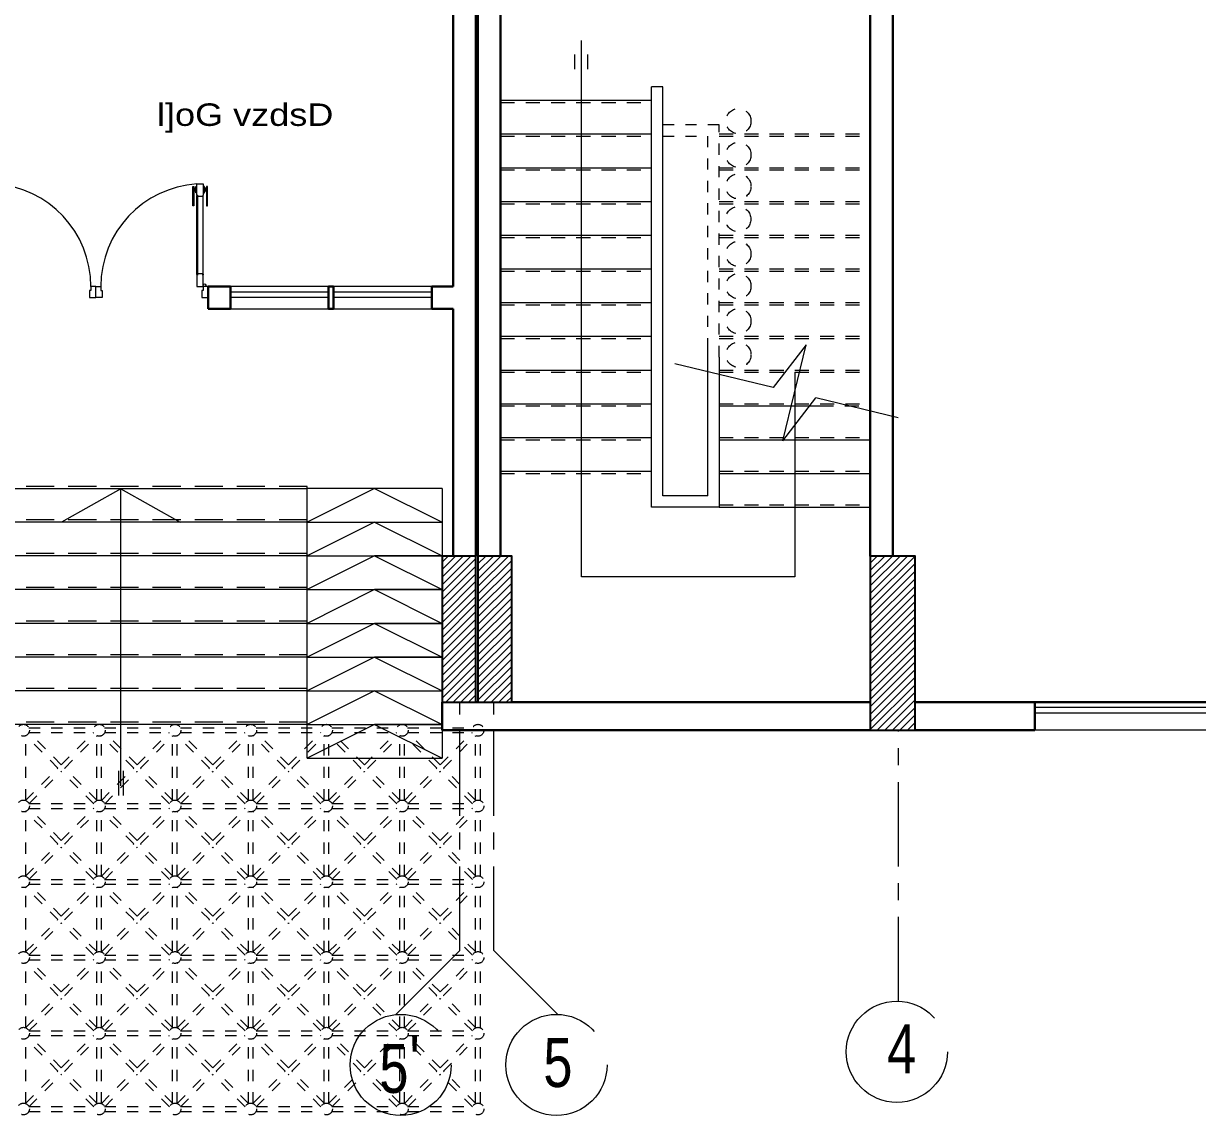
# Model space of a CAD drawing. Extents: x 800 to 995, y 398 to 804.
# Drawn here: x 891.55 to 902, y 772.93 to 782.65 of the extents above; entities that cross this region are included whole.
import ezdxf

# ---------------------------------------------------------------- set-up
doc = ezdxf.new("R2010")
doc.units = 0
doc.header["$MEASUREMENT"] = 0
for name, pattern in [('CENTERX2', [4, 2.5, -0.5, 0.5, -0.5]), ('HIDDEN', [0.375, 0.25, -0.125]), ('HIDDEN2', [0.1875, 0.125, -0.0625])]:
    doc.linetypes.add(name, pattern=pattern)
for name, color, linetype, lineweight in [('axis', 1, 'CENTERX2', 5), ('Bayad', 250, 'CONTINUOUS', 0), ('Column', 6, 'CONTINUOUS', 25), ('DOOR', 30, 'CONTINUOUS', 9), ('Elevation', 150, 'CONTINUOUS', 18), ('hatch', 252, 'CONTINUOUS', 9), ('PLAN-ELEV', 2, 'CONTINUOUS', 5), ('PLAN-HAND', 30, 'CONTINUOUS', 5), ('PLAN-STAIR', 3, 'CONTINUOUS', 9), ('PLAN-STAIR-HIDDEN', 1, 'HIDDEN2', 5), ('stairs', 50, 'CONTINUOUS', 9), ('text', 72, 'CONTINUOUS', 15), ('txt in circle', 11, 'CONTINUOUS', 13), ('Wall', 252, 'CONTINUOUS', 30), ('WINDOW', 252, 'CONTINUOUS', 5)]:
    doc.layers.add(name, color=color, linetype=linetype, lineweight=lineweight)
doc.styles.add('SOSA2', font='SOSA.shx', dxfattribs={"width": 0.8})
pattern_1 = [(45, (1091.292394, 462.541326), (-0.0336759605, 0.0336759605), [])]

# ---------------------------------------------------------------- blocks, each defined once
blk = doc.blocks.new('fghh')
at = {"layer": 'hatch'}
for p, q in [((1434.8944, 1497.1759), (1434.6102, 1497.7917)), ((1435.2563, 1497.1801), (1434.6563, 1496.9032)), ((1434.6563, 1496.9032), (1434.8944, 1497.1759)), ((1435.2563, 1497.1801), (1435.0183, 1496.9074)), ((1435.2563, 1496.3917), (1435.0183, 1496.9074))]:
    blk.add_line(p, q, dxfattribs=at)

msp = doc.modelspace()

# ---------------------------------------------------------------- hatches: boundary and pattern name
at = {"layer": 'hatch'}
h = msp.add_hatch(dxfattribs=at)
h.set_pattern_fill('ANSI31', color=252, scale=0.015, style=0)
h.set_pattern_definition(pattern_1)
h.paths.add_polyline_path([(895.275, 776.613), (895.575, 776.613), (895.575, 777.913), (895.275, 777.913)])
h = msp.add_hatch(dxfattribs=at)
h.set_pattern_fill('ANSI31', color=252, scale=0.015, style=0)
h.set_pattern_definition(pattern_1)
h.paths.add_polyline_path([(895.595, 776.613), (895.895, 776.613), (895.895, 777.913), (895.595, 777.913)])
h = msp.add_hatch(dxfattribs=at)
h.set_pattern_fill('ANSI31', color=252, scale=0.015, style=0)
h.set_pattern_definition([(45, (1091.292394, 462.291326), (-0.0336759605, 0.0336759605), [])])
h.paths.add_polyline_path([(899.085, 776.363), (899.485, 776.363), (899.485, 777.913), (899.085, 777.913)])

# ---------------------------------------------------------------- linework, layer by layer
at = {"layer": 'axis', "color": 0, "ltscale": 0.3}
for p, q in [((895.435, 774.402), (895.435, 776.613)), ((895.735, 774.402), (895.735, 776.613)), ((899.335, 773.952), (899.335, 776.363))]:
    msp.add_line(p, q, dxfattribs=at)
at = {"layer": 'axis', "color": 0, "ltscale": 2}
for p, q in [((895.435, 774.402), (894.864, 773.835)), ((895.735, 774.402), (896.306, 773.835))]:
    msp.add_line(p, q, dxfattribs=at)
at = {"layer": 'axis', "color": 0}
for centre in [(899.322, 773.502), (894.907, 773.385), (896.293, 773.385)]:
    msp.add_circle(centre, 0.45, dxfattribs=at)
at = {"layer": 'Bayad', "linetype": 'HIDDEN', "lineweight": 9, "ltscale": 0.01}
for p, q in [((891.599, 776.384), (892.177, 776.384)), ((891.599, 776.384), (892.177, 776.384)), ((891.599, 776.342), (892.177, 776.342)), ((891.599, 776.342), (892.177, 776.342)), ((891.888, 776.056), (891.6, 776.344)), ((891.888, 776.056), (891.6, 776.344)), ((891.888, 776.056), (892.176, 776.344)), ((891.888, 776.056), (892.176, 776.344)), ((892.273, 776.384), (892.851, 776.384)), ((892.273, 776.384), (892.851, 776.384)), ((892.273, 776.342), (892.851, 776.342)), ((892.273, 776.342), (892.851, 776.342)), ((892.562, 776.056), (892.274, 776.344)), ((892.562, 776.056), (892.274, 776.344)), ((892.562, 776.056), (892.85, 776.344)), ((892.562, 776.056), (892.85, 776.344)), ((892.947, 776.384), (893.525, 776.384)), ((892.947, 776.384), (893.525, 776.384)), ((892.947, 776.342), (893.525, 776.342)), ((892.947, 776.342), (893.525, 776.342)), ((893.236, 776.056), (892.948, 776.344)), ((893.236, 776.056), (892.948, 776.344)), ((893.236, 776.056), (893.524, 776.344)), ((893.236, 776.056), (893.524, 776.344)), ((893.621, 776.384), (894.199, 776.384)), ((893.621, 776.384), (894.199, 776.384)), ((893.621, 776.342), (894.199, 776.342)), ((893.621, 776.342), (894.199, 776.342)), ((893.91, 776.056), (893.622, 776.344)), ((893.91, 776.056), (893.622, 776.344)), ((893.91, 776.056), (894.198, 776.344)), ((893.91, 776.056), (894.198, 776.344)), ((894.295, 776.384), (894.873, 776.384)), ((894.295, 776.384), (894.873, 776.384)), ((894.295, 776.342), (894.873, 776.342)), ((894.295, 776.342), (894.873, 776.342)), ((894.584, 776.056), (894.296, 776.344)), ((894.584, 776.056), (894.296, 776.344)), ((894.584, 776.056), (894.872, 776.344)), ((894.584, 776.056), (894.872, 776.344)), ((894.969, 776.384), (895.547, 776.384)), ((894.969, 776.384), (895.547, 776.384)), ((894.969, 776.342), (895.547, 776.342)), ((894.969, 776.342), (895.547, 776.342)), ((895.258, 776.056), (894.97, 776.344)), ((895.258, 776.056), (894.97, 776.344)), ((895.258, 776.056), (895.546, 776.344)), ((895.258, 776.056), (895.546, 776.344)), ((891.858, 776.026), (891.57, 776.314)), ((891.858, 776.026), (891.57, 776.314)), ((891.572, 775.738), (891.572, 776.315)), ((891.572, 775.738), (891.572, 776.315)), ((891.918, 776.026), (892.206, 776.314)), ((891.918, 776.026), (892.206, 776.314)), ((892.204, 775.738), (892.204, 776.315)), ((892.204, 775.738), (892.204, 776.315)), ((892.532, 776.026), (892.244, 776.314)), ((892.532, 776.026), (892.244, 776.314)), ((892.246, 775.738), (892.246, 776.315)), ((892.246, 775.738), (892.246, 776.315)), ((892.592, 776.026), (892.88, 776.314)), ((892.592, 776.026), (892.88, 776.314)), ((892.878, 775.738), (892.878, 776.315)), ((892.878, 775.738), (892.878, 776.315)), ((893.206, 776.026), (892.918, 776.314)), ((893.206, 776.026), (892.918, 776.314)), ((892.92, 775.738), (892.92, 776.315)), ((892.92, 775.738), (892.92, 776.315)), ((893.266, 776.026), (893.554, 776.314)), ((893.266, 776.026), (893.554, 776.314)), ((893.552, 775.738), (893.552, 776.315)), ((893.552, 775.738), (893.552, 776.315)), ((893.88, 776.026), (893.592, 776.314)), ((893.88, 776.026), (893.592, 776.314)), ((893.594, 775.738), (893.594, 776.315)), ((893.594, 775.738), (893.594, 776.315)), ((893.94, 776.026), (894.228, 776.314)), ((893.94, 776.026), (894.228, 776.314)), ((894.226, 775.738), (894.226, 776.315)), ((894.226, 775.738), (894.226, 776.315)), ((894.554, 776.026), (894.266, 776.314)), ((894.554, 776.026), (894.266, 776.314)), ((894.268, 775.738), (894.268, 776.315)), ((894.268, 775.738), (894.268, 776.315)), ((894.614, 776.026), (894.902, 776.314)), ((894.614, 776.026), (894.902, 776.314)), ((894.9, 775.738), (894.9, 776.315)), ((894.9, 775.738), (894.9, 776.315)), ((895.228, 776.026), (894.94, 776.314)), ((895.228, 776.026), (894.94, 776.314)), ((894.942, 775.738), (894.942, 776.315)), ((894.942, 775.738), (894.942, 776.315)), ((895.288, 776.026), (895.576, 776.314)), ((895.288, 776.026), (895.576, 776.314)), ((895.574, 775.738), (895.574, 776.315)), ((895.574, 775.738), (895.574, 776.315)), ((895.616, 775.738), (895.616, 776.315)), ((895.616, 775.738), (895.616, 776.315)), ((891.57, 775.738), (891.858, 776.026)), ((891.57, 775.738), (891.858, 776.026)), ((892.206, 775.738), (891.918, 776.026)), ((892.206, 775.738), (891.918, 776.026)), ((892.244, 775.738), (892.532, 776.026)), ((892.244, 775.738), (892.532, 776.026)), ((892.88, 775.738), (892.592, 776.026)), ((892.88, 775.738), (892.592, 776.026)), ((892.918, 775.738), (893.206, 776.026)), ((892.918, 775.738), (893.206, 776.026)), ((893.554, 775.738), (893.266, 776.026)), ((893.554, 775.738), (893.266, 776.026)), ((893.592, 775.738), (893.88, 776.026)), ((893.592, 775.738), (893.88, 776.026)), ((894.228, 775.738), (893.94, 776.026)), ((894.228, 775.738), (893.94, 776.026)), ((894.266, 775.738), (894.554, 776.026)), ((894.266, 775.738), (894.554, 776.026)), ((894.902, 775.738), (894.614, 776.026)), ((894.902, 775.738), (894.614, 776.026)), ((894.94, 775.738), (895.228, 776.026)), ((894.94, 775.738), (895.228, 776.026)), ((895.576, 775.738), (895.288, 776.026)), ((895.576, 775.738), (895.288, 776.026)), ((891.6, 775.709), (891.888, 775.997)), ((891.6, 775.709), (891.888, 775.997)), ((892.176, 775.709), (891.888, 775.997)), ((892.176, 775.709), (891.888, 775.997)), ((892.274, 775.709), (892.562, 775.997)), ((892.274, 775.709), (892.562, 775.997)), ((892.85, 775.709), (892.562, 775.997)), ((892.85, 775.709), (892.562, 775.997)), ((892.948, 775.709), (893.236, 775.997)), ((892.948, 775.709), (893.236, 775.997)), ((893.524, 775.709), (893.236, 775.997)), ((893.524, 775.709), (893.236, 775.997)), ((893.622, 775.709), (893.91, 775.997)), ((893.622, 775.709), (893.91, 775.997)), ((894.198, 775.709), (893.91, 775.997)), ((894.198, 775.709), (893.91, 775.997)), ((894.296, 775.709), (894.584, 775.997)), ((894.296, 775.709), (894.584, 775.997)), ((894.872, 775.709), (894.584, 775.997)), ((894.872, 775.709), (894.584, 775.997)), ((894.97, 775.709), (895.258, 775.997)), ((894.97, 775.709), (895.258, 775.997)), ((895.546, 775.709), (895.258, 775.997)), ((895.546, 775.709), (895.258, 775.997)), ((891.599, 775.71), (892.177, 775.71)), ((891.599, 775.71), (892.177, 775.71)), ((891.599, 775.71), (892.177, 775.71)), ((891.599, 775.71), (892.177, 775.71)), ((892.273, 775.71), (892.851, 775.71)), ((892.273, 775.71), (892.851, 775.71)), ((892.273, 775.71), (892.851, 775.71)), ((892.273, 775.71), (892.851, 775.71)), ((892.947, 775.71), (893.525, 775.71)), ((892.947, 775.71), (893.525, 775.71)), ((892.947, 775.71), (893.525, 775.71)), ((892.947, 775.71), (893.525, 775.71)), ((893.621, 775.71), (894.199, 775.71)), ((893.621, 775.71), (894.199, 775.71)), ((893.621, 775.71), (894.199, 775.71)), ((893.621, 775.71), (894.199, 775.71)), ((894.295, 775.71), (894.873, 775.71)), ((894.295, 775.71), (894.873, 775.71)), ((894.295, 775.71), (894.873, 775.71)), ((894.295, 775.71), (894.873, 775.71)), ((894.969, 775.71), (895.547, 775.71)), ((894.969, 775.71), (895.547, 775.71)), ((894.969, 775.71), (895.547, 775.71)), ((894.969, 775.71), (895.547, 775.71)), ((891.858, 775.352), (891.57, 775.64)), ((891.858, 775.352), (891.57, 775.64)), ((891.572, 775.064), (891.572, 775.641)), ((891.572, 775.064), (891.572, 775.641)), ((891.599, 775.668), (892.177, 775.668)), ((891.599, 775.668), (892.177, 775.668)), ((891.599, 775.668), (892.177, 775.668)), ((891.599, 775.668), (892.177, 775.668)), ((891.888, 775.382), (891.6, 775.67)), ((891.888, 775.382), (891.6, 775.67)), ((891.888, 775.382), (892.176, 775.67)), ((891.888, 775.382), (892.176, 775.67)), ((891.918, 775.352), (892.206, 775.64)), ((891.918, 775.352), (892.206, 775.64)), ((892.204, 775.064), (892.204, 775.641)), ((892.204, 775.064), (892.204, 775.641)), ((892.532, 775.352), (892.244, 775.64)), ((892.532, 775.352), (892.244, 775.64)), ((892.246, 775.064), (892.246, 775.641)), ((892.246, 775.064), (892.246, 775.641)), ((892.273, 775.668), (892.851, 775.668)), ((892.273, 775.668), (892.851, 775.668)), ((892.273, 775.668), (892.851, 775.668)), ((892.273, 775.668), (892.851, 775.668)), ((892.562, 775.382), (892.274, 775.67)), ((892.562, 775.382), (892.274, 775.67)), ((892.562, 775.382), (892.85, 775.67)), ((892.562, 775.382), (892.85, 775.67)), ((892.592, 775.352), (892.88, 775.64)), ((892.592, 775.352), (892.88, 775.64)), ((892.878, 775.064), (892.878, 775.641)), ((892.878, 775.064), (892.878, 775.641)), ((893.206, 775.352), (892.918, 775.64)), ((893.206, 775.352), (892.918, 775.64)), ((892.92, 775.064), (892.92, 775.641)), ((892.92, 775.064), (892.92, 775.641)), ((892.947, 775.668), (893.525, 775.668)), ((892.947, 775.668), (893.525, 775.668)), ((892.947, 775.668), (893.525, 775.668)), ((892.947, 775.668), (893.525, 775.668)), ((893.236, 775.382), (892.948, 775.67)), ((893.236, 775.382), (892.948, 775.67)), ((893.236, 775.382), (893.524, 775.67)), ((893.236, 775.382), (893.524, 775.67)), ((893.266, 775.352), (893.554, 775.64)), ((893.266, 775.352), (893.554, 775.64)), ((893.552, 775.064), (893.552, 775.641)), ((893.552, 775.064), (893.552, 775.641)), ((893.88, 775.352), (893.592, 775.64)), ((893.88, 775.352), (893.592, 775.64)), ((893.594, 775.064), (893.594, 775.641)), ((893.594, 775.064), (893.594, 775.641)), ((893.621, 775.668), (894.199, 775.668)), ((893.621, 775.668), (894.199, 775.668)), ((893.621, 775.668), (894.199, 775.668)), ((893.621, 775.668), (894.199, 775.668)), ((893.91, 775.382), (893.622, 775.67)), ((893.91, 775.382), (893.622, 775.67)), ((893.91, 775.382), (894.198, 775.67)), ((893.91, 775.382), (894.198, 775.67)), ((893.94, 775.352), (894.228, 775.64)), ((893.94, 775.352), (894.228, 775.64)), ((894.226, 775.064), (894.226, 775.641)), ((894.226, 775.064), (894.226, 775.641)), ((894.554, 775.352), (894.266, 775.64)), ((894.554, 775.352), (894.266, 775.64)), ((894.268, 775.064), (894.268, 775.641)), ((894.268, 775.064), (894.268, 775.641)), ((894.295, 775.668), (894.873, 775.668)), ((894.295, 775.668), (894.873, 775.668)), ((894.295, 775.668), (894.873, 775.668)), ((894.295, 775.668), (894.873, 775.668)), ((894.584, 775.382), (894.296, 775.67)), ((894.584, 775.382), (894.296, 775.67)), ((894.584, 775.382), (894.872, 775.67)), ((894.584, 775.382), (894.872, 775.67)), ((894.614, 775.352), (894.902, 775.64)), ((894.614, 775.352), (894.902, 775.64)), ((894.9, 775.064), (894.9, 775.641)), ((894.9, 775.064), (894.9, 775.641)), ((895.228, 775.352), (894.94, 775.64)), ((895.228, 775.352), (894.94, 775.64)), ((894.942, 775.064), (894.942, 775.641)), ((894.942, 775.064), (894.942, 775.641)), ((894.969, 775.668), (895.547, 775.668)), ((894.969, 775.668), (895.547, 775.668)), ((894.969, 775.668), (895.547, 775.668)), ((894.969, 775.668), (895.547, 775.668)), ((895.258, 775.382), (894.97, 775.67)), ((895.258, 775.382), (894.97, 775.67)), ((895.258, 775.382), (895.546, 775.67)), ((895.258, 775.382), (895.546, 775.67)), ((895.288, 775.352), (895.576, 775.64)), ((895.288, 775.352), (895.576, 775.64)), ((895.574, 775.064), (895.574, 775.641)), ((895.574, 775.064), (895.574, 775.641)), ((895.616, 775.064), (895.616, 775.641)), ((895.616, 775.064), (895.616, 775.641)), ((891.57, 775.064), (891.858, 775.352)), ((891.57, 775.064), (891.858, 775.352)), ((891.6, 775.035), (891.888, 775.323)), ((891.6, 775.035), (891.888, 775.323)), ((892.176, 775.035), (891.888, 775.323)), ((892.176, 775.035), (891.888, 775.323)), ((892.206, 775.064), (891.918, 775.352)), ((892.206, 775.064), (891.918, 775.352)), ((892.244, 775.064), (892.532, 775.352)), ((892.244, 775.064), (892.532, 775.352)), ((892.274, 775.035), (892.562, 775.323)), ((892.274, 775.035), (892.562, 775.323)), ((892.85, 775.035), (892.562, 775.323)), ((892.85, 775.035), (892.562, 775.323)), ((892.88, 775.064), (892.592, 775.352)), ((892.88, 775.064), (892.592, 775.352)), ((892.918, 775.064), (893.206, 775.352)), ((892.918, 775.064), (893.206, 775.352)), ((892.948, 775.035), (893.236, 775.323)), ((892.948, 775.035), (893.236, 775.323)), ((893.524, 775.035), (893.236, 775.323)), ((893.524, 775.035), (893.236, 775.323)), ((893.554, 775.064), (893.266, 775.352)), ((893.554, 775.064), (893.266, 775.352)), ((893.592, 775.064), (893.88, 775.352)), ((893.592, 775.064), (893.88, 775.352)), ((893.622, 775.035), (893.91, 775.323)), ((893.622, 775.035), (893.91, 775.323)), ((894.198, 775.035), (893.91, 775.323)), ((894.198, 775.035), (893.91, 775.323)), ((894.228, 775.064), (893.94, 775.352)), ((894.228, 775.064), (893.94, 775.352)), ((894.266, 775.064), (894.554, 775.352)), ((894.266, 775.064), (894.554, 775.352)), ((894.296, 775.035), (894.584, 775.323)), ((894.296, 775.035), (894.584, 775.323)), ((894.872, 775.035), (894.584, 775.323)), ((894.872, 775.035), (894.584, 775.323)), ((894.902, 775.064), (894.614, 775.352)), ((894.902, 775.064), (894.614, 775.352)), ((894.94, 775.064), (895.228, 775.352)), ((894.94, 775.064), (895.228, 775.352)), ((894.97, 775.035), (895.258, 775.323)), ((894.97, 775.035), (895.258, 775.323)), ((895.546, 775.035), (895.258, 775.323)), ((895.546, 775.035), (895.258, 775.323)), ((895.576, 775.064), (895.288, 775.352)), ((895.576, 775.064), (895.288, 775.352)), ((891.858, 774.678), (891.57, 774.966)), ((891.858, 774.678), (891.57, 774.966)), ((891.572, 774.39), (891.572, 774.967)), ((891.572, 774.39), (891.572, 774.967)), ((891.599, 775.036), (892.177, 775.036)), ((891.599, 775.036), (892.177, 775.036)), ((891.599, 774.994), (892.177, 774.994)), ((891.599, 774.994), (892.177, 774.994)), ((891.888, 774.708), (891.6, 774.996)), ((891.888, 774.708), (891.6, 774.996)), ((891.888, 774.708), (892.176, 774.996)), ((891.888, 774.708), (892.176, 774.996)), ((891.918, 774.678), (892.206, 774.966)), ((891.918, 774.678), (892.206, 774.966)), ((892.204, 774.39), (892.204, 774.967)), ((892.204, 774.39), (892.204, 774.967)), ((892.532, 774.678), (892.244, 774.966)), ((892.532, 774.678), (892.244, 774.966)), ((892.246, 774.39), (892.246, 774.967)), ((892.246, 774.39), (892.246, 774.967)), ((892.273, 775.036), (892.851, 775.036)), ((892.273, 775.036), (892.851, 775.036)), ((892.273, 774.994), (892.851, 774.994)), ((892.273, 774.994), (892.851, 774.994)), ((892.562, 774.708), (892.274, 774.996)), ((892.562, 774.708), (892.274, 774.996)), ((892.562, 774.708), (892.85, 774.996)), ((892.562, 774.708), (892.85, 774.996)), ((892.592, 774.678), (892.88, 774.966)), ((892.592, 774.678), (892.88, 774.966)), ((892.878, 774.39), (892.878, 774.967)), ((892.878, 774.39), (892.878, 774.967)), ((893.206, 774.678), (892.918, 774.966)), ((893.206, 774.678), (892.918, 774.966)), ((892.92, 774.39), (892.92, 774.967)), ((892.92, 774.39), (892.92, 774.967)), ((892.947, 775.036), (893.525, 775.036)), ((892.947, 775.036), (893.525, 775.036)), ((892.947, 774.994), (893.525, 774.994)), ((892.947, 774.994), (893.525, 774.994)), ((893.236, 774.708), (892.948, 774.996)), ((893.236, 774.708), (892.948, 774.996)), ((893.236, 774.708), (893.524, 774.996)), ((893.236, 774.708), (893.524, 774.996)), ((893.266, 774.678), (893.554, 774.966)), ((893.266, 774.678), (893.554, 774.966)), ((893.552, 774.39), (893.552, 774.967)), ((893.552, 774.39), (893.552, 774.967)), ((893.88, 774.678), (893.592, 774.966)), ((893.88, 774.678), (893.592, 774.966)), ((893.594, 774.39), (893.594, 774.967)), ((893.594, 774.39), (893.594, 774.967)), ((893.621, 775.036), (894.199, 775.036)), ((893.621, 775.036), (894.199, 775.036)), ((893.621, 774.994), (894.199, 774.994)), ((893.621, 774.994), (894.199, 774.994)), ((893.91, 774.708), (893.622, 774.996)), ((893.91, 774.708), (893.622, 774.996)), ((893.91, 774.708), (894.198, 774.996)), ((893.91, 774.708), (894.198, 774.996)), ((893.94, 774.678), (894.228, 774.966)), ((893.94, 774.678), (894.228, 774.966)), ((894.226, 774.39), (894.226, 774.967)), ((894.226, 774.39), (894.226, 774.967)), ((894.554, 774.678), (894.266, 774.966)), ((894.554, 774.678), (894.266, 774.966)), ((894.268, 774.39), (894.268, 774.967)), ((894.268, 774.39), (894.268, 774.967)), ((894.295, 775.036), (894.873, 775.036)), ((894.295, 775.036), (894.873, 775.036)), ((894.295, 774.994), (894.873, 774.994)), ((894.295, 774.994), (894.873, 774.994)), ((894.584, 774.708), (894.296, 774.996)), ((894.584, 774.708), (894.296, 774.996)), ((894.584, 774.708), (894.872, 774.996)), ((894.584, 774.708), (894.872, 774.996)), ((894.614, 774.678), (894.902, 774.966)), ((894.614, 774.678), (894.902, 774.966)), ((894.9, 774.39), (894.9, 774.967)), ((894.9, 774.39), (894.9, 774.967)), ((895.228, 774.678), (894.94, 774.966)), ((895.228, 774.678), (894.94, 774.966)), ((894.942, 774.39), (894.942, 774.967)), ((894.942, 774.39), (894.942, 774.967)), ((894.969, 775.036), (895.547, 775.036)), ((894.969, 775.036), (895.547, 775.036)), ((894.969, 774.994), (895.547, 774.994)), ((894.969, 774.994), (895.547, 774.994)), ((895.258, 774.708), (894.97, 774.996)), ((895.258, 774.708), (894.97, 774.996)), ((895.258, 774.708), (895.546, 774.996)), ((895.258, 774.708), (895.546, 774.996)), ((895.288, 774.678), (895.576, 774.966)), ((895.288, 774.678), (895.576, 774.966)), ((895.574, 774.39), (895.574, 774.967)), ((895.574, 774.39), (895.574, 774.967)), ((895.616, 774.39), (895.616, 774.967)), ((895.616, 774.39), (895.616, 774.967)), ((891.57, 774.39), (891.858, 774.678)), ((891.57, 774.39), (891.858, 774.678)), ((891.6, 774.361), (891.888, 774.649)), ((891.6, 774.361), (891.888, 774.649)), ((892.176, 774.361), (891.888, 774.649)), ((892.176, 774.361), (891.888, 774.649)), ((892.206, 774.39), (891.918, 774.678)), ((892.206, 774.39), (891.918, 774.678)), ((892.244, 774.39), (892.532, 774.678)), ((892.244, 774.39), (892.532, 774.678)), ((892.274, 774.361), (892.562, 774.649)), ((892.274, 774.361), (892.562, 774.649)), ((892.85, 774.361), (892.562, 774.649)), ((892.85, 774.361), (892.562, 774.649)), ((892.88, 774.39), (892.592, 774.678)), ((892.88, 774.39), (892.592, 774.678)), ((892.918, 774.39), (893.206, 774.678)), ((892.918, 774.39), (893.206, 774.678)), ((892.948, 774.361), (893.236, 774.649)), ((892.948, 774.361), (893.236, 774.649)), ((893.524, 774.361), (893.236, 774.649)), ((893.524, 774.361), (893.236, 774.649)), ((893.554, 774.39), (893.266, 774.678)), ((893.554, 774.39), (893.266, 774.678)), ((893.592, 774.39), (893.88, 774.678)), ((893.592, 774.39), (893.88, 774.678)), ((893.622, 774.361), (893.91, 774.649)), ((893.622, 774.361), (893.91, 774.649)), ((894.198, 774.361), (893.91, 774.649)), ((894.198, 774.361), (893.91, 774.649)), ((894.228, 774.39), (893.94, 774.678)), ((894.228, 774.39), (893.94, 774.678)), ((894.266, 774.39), (894.554, 774.678)), ((894.266, 774.39), (894.554, 774.678)), ((894.296, 774.361), (894.584, 774.649)), ((894.296, 774.361), (894.584, 774.649)), ((894.872, 774.361), (894.584, 774.649)), ((894.872, 774.361), (894.584, 774.649)), ((894.902, 774.39), (894.614, 774.678)), ((894.902, 774.39), (894.614, 774.678)), ((894.94, 774.39), (895.228, 774.678)), ((894.94, 774.39), (895.228, 774.678)), ((894.97, 774.361), (895.258, 774.649)), ((894.97, 774.361), (895.258, 774.649)), ((895.546, 774.361), (895.258, 774.649)), ((895.546, 774.361), (895.258, 774.649)), ((895.576, 774.39), (895.288, 774.678)), ((895.576, 774.39), (895.288, 774.678)), ((891.599, 774.362), (892.177, 774.362)), ((891.599, 774.362), (892.177, 774.362)), ((891.599, 774.362), (892.177, 774.362)), ((891.599, 774.362), (892.177, 774.362)), ((892.273, 774.362), (892.851, 774.362)), ((892.273, 774.362), (892.851, 774.362)), ((892.273, 774.362), (892.851, 774.362)), ((892.273, 774.362), (892.851, 774.362)), ((892.947, 774.362), (893.525, 774.362)), ((892.947, 774.362), (893.525, 774.362)), ((892.947, 774.362), (893.525, 774.362)), ((892.947, 774.362), (893.525, 774.362)), ((893.621, 774.362), (894.199, 774.362)), ((893.621, 774.362), (894.199, 774.362)), ((893.621, 774.362), (894.199, 774.362)), ((893.621, 774.362), (894.199, 774.362)), ((894.295, 774.362), (894.873, 774.362)), ((894.295, 774.362), (894.873, 774.362)), ((894.295, 774.362), (894.873, 774.362)), ((894.295, 774.362), (894.873, 774.362)), ((894.969, 774.362), (895.547, 774.362)), ((894.969, 774.362), (895.547, 774.362)), ((894.969, 774.362), (895.547, 774.362)), ((894.969, 774.362), (895.547, 774.362)), ((891.858, 774.004), (891.57, 774.292)), ((891.858, 774.004), (891.57, 774.292)), ((891.572, 773.716), (891.572, 774.293)), ((891.572, 773.716), (891.572, 774.293)), ((891.599, 774.32), (892.177, 774.32)), ((891.599, 774.32), (892.177, 774.32)), ((891.599, 774.32), (892.177, 774.32)), ((891.599, 774.32), (892.177, 774.32)), ((891.888, 774.034), (891.6, 774.322)), ((891.888, 774.034), (891.6, 774.322)), ((891.888, 774.034), (892.176, 774.322)), ((891.888, 774.034), (892.176, 774.322)), ((891.918, 774.004), (892.206, 774.292)), ((891.918, 774.004), (892.206, 774.292)), ((892.204, 773.716), (892.204, 774.293)), ((892.204, 773.716), (892.204, 774.293)), ((892.532, 774.004), (892.244, 774.292)), ((892.532, 774.004), (892.244, 774.292)), ((892.246, 773.716), (892.246, 774.293)), ((892.246, 773.716), (892.246, 774.293)), ((892.273, 774.32), (892.851, 774.32)), ((892.273, 774.32), (892.851, 774.32)), ((892.273, 774.32), (892.851, 774.32)), ((892.273, 774.32), (892.851, 774.32)), ((892.562, 774.034), (892.274, 774.322)), ((892.562, 774.034), (892.274, 774.322)), ((892.562, 774.034), (892.85, 774.322)), ((892.562, 774.034), (892.85, 774.322)), ((892.592, 774.004), (892.88, 774.292)), ((892.592, 774.004), (892.88, 774.292)), ((892.878, 773.716), (892.878, 774.293)), ((892.878, 773.716), (892.878, 774.293)), ((893.206, 774.004), (892.918, 774.292)), ((893.206, 774.004), (892.918, 774.292)), ((892.92, 773.716), (892.92, 774.293)), ((892.92, 773.716), (892.92, 774.293)), ((892.947, 774.32), (893.525, 774.32)), ((892.947, 774.32), (893.525, 774.32)), ((892.947, 774.32), (893.525, 774.32)), ((892.947, 774.32), (893.525, 774.32)), ((893.236, 774.034), (892.948, 774.322)), ((893.236, 774.034), (892.948, 774.322)), ((893.236, 774.034), (893.524, 774.322)), ((893.236, 774.034), (893.524, 774.322)), ((893.266, 774.004), (893.554, 774.292)), ((893.266, 774.004), (893.554, 774.292)), ((893.552, 773.716), (893.552, 774.293)), ((893.552, 773.716), (893.552, 774.293)), ((893.88, 774.004), (893.592, 774.292)), ((893.88, 774.004), (893.592, 774.292)), ((893.594, 773.716), (893.594, 774.293)), ((893.594, 773.716), (893.594, 774.293)), ((893.621, 774.32), (894.199, 774.32)), ((893.621, 774.32), (894.199, 774.32)), ((893.621, 774.32), (894.199, 774.32)), ((893.621, 774.32), (894.199, 774.32)), ((893.91, 774.034), (893.622, 774.322)), ((893.91, 774.034), (893.622, 774.322)), ((893.91, 774.034), (894.198, 774.322)), ((893.91, 774.034), (894.198, 774.322)), ((893.94, 774.004), (894.228, 774.292)), ((893.94, 774.004), (894.228, 774.292)), ((894.226, 773.716), (894.226, 774.293)), ((894.226, 773.716), (894.226, 774.293)), ((894.554, 774.004), (894.266, 774.292)), ((894.554, 774.004), (894.266, 774.292)), ((894.268, 773.716), (894.268, 774.293)), ((894.268, 773.716), (894.268, 774.293)), ((894.295, 774.32), (894.873, 774.32)), ((894.295, 774.32), (894.873, 774.32)), ((894.295, 774.32), (894.873, 774.32)), ((894.295, 774.32), (894.873, 774.32)), ((894.584, 774.034), (894.296, 774.322)), ((894.584, 774.034), (894.296, 774.322)), ((894.584, 774.034), (894.872, 774.322)), ((894.584, 774.034), (894.872, 774.322)), ((894.614, 774.004), (894.902, 774.292)), ((894.614, 774.004), (894.902, 774.292)), ((894.9, 773.716), (894.9, 774.293)), ((894.9, 773.716), (894.9, 774.293)), ((895.228, 774.004), (894.94, 774.292)), ((895.228, 774.004), (894.94, 774.292)), ((894.942, 773.716), (894.942, 774.293)), ((894.942, 773.716), (894.942, 774.293)), ((894.969, 774.32), (895.547, 774.32)), ((894.969, 774.32), (895.547, 774.32)), ((894.969, 774.32), (895.547, 774.32)), ((894.969, 774.32), (895.547, 774.32)), ((895.258, 774.034), (894.97, 774.322)), ((895.258, 774.034), (894.97, 774.322)), ((895.258, 774.034), (895.546, 774.322)), ((895.258, 774.034), (895.546, 774.322)), ((895.288, 774.004), (895.576, 774.292)), ((895.288, 774.004), (895.576, 774.292)), ((895.574, 773.716), (895.574, 774.293)), ((895.574, 773.716), (895.574, 774.293)), ((895.616, 773.716), (895.616, 774.293)), ((895.616, 773.716), (895.616, 774.293)), ((891.57, 773.716), (891.858, 774.004)), ((891.57, 773.716), (891.858, 774.004)), ((891.6, 773.687), (891.888, 773.975)), ((891.6, 773.687), (891.888, 773.975)), ((892.176, 773.687), (891.888, 773.975)), ((892.176, 773.687), (891.888, 773.975)), ((892.206, 773.716), (891.918, 774.004)), ((892.206, 773.716), (891.918, 774.004)), ((892.244, 773.716), (892.532, 774.004)), ((892.244, 773.716), (892.532, 774.004)), ((892.274, 773.687), (892.562, 773.975)), ((892.274, 773.687), (892.562, 773.975)), ((892.85, 773.687), (892.562, 773.975)), ((892.85, 773.687), (892.562, 773.975)), ((892.88, 773.716), (892.592, 774.004)), ((892.88, 773.716), (892.592, 774.004)), ((892.918, 773.716), (893.206, 774.004)), ((892.918, 773.716), (893.206, 774.004)), ((892.948, 773.687), (893.236, 773.975)), ((892.948, 773.687), (893.236, 773.975)), ((893.524, 773.687), (893.236, 773.975)), ((893.524, 773.687), (893.236, 773.975)), ((893.554, 773.716), (893.266, 774.004)), ((893.554, 773.716), (893.266, 774.004)), ((893.592, 773.716), (893.88, 774.004)), ((893.592, 773.716), (893.88, 774.004)), ((893.622, 773.687), (893.91, 773.975)), ((893.622, 773.687), (893.91, 773.975)), ((894.198, 773.687), (893.91, 773.975)), ((894.198, 773.687), (893.91, 773.975)), ((894.228, 773.716), (893.94, 774.004)), ((894.228, 773.716), (893.94, 774.004)), ((894.266, 773.716), (894.554, 774.004)), ((894.266, 773.716), (894.554, 774.004)), ((894.296, 773.687), (894.584, 773.975)), ((894.296, 773.687), (894.584, 773.975)), ((894.872, 773.687), (894.584, 773.975)), ((894.872, 773.687), (894.584, 773.975)), ((894.902, 773.716), (894.614, 774.004)), ((894.902, 773.716), (894.614, 774.004)), ((894.94, 773.716), (895.228, 774.004)), ((894.94, 773.716), (895.228, 774.004)), ((894.97, 773.687), (895.258, 773.975)), ((894.97, 773.687), (895.258, 773.975)), ((895.546, 773.687), (895.258, 773.975)), ((895.546, 773.687), (895.258, 773.975)), ((895.576, 773.716), (895.288, 774.004)), ((895.576, 773.716), (895.288, 774.004)), ((891.858, 773.33), (891.57, 773.618)), ((891.858, 773.33), (891.57, 773.618)), ((891.572, 773.042), (891.572, 773.619)), ((891.572, 773.042), (891.572, 773.619)), ((891.599, 773.688), (892.177, 773.688)), ((891.599, 773.688), (892.177, 773.688)), ((891.599, 773.646), (892.177, 773.646)), ((891.599, 773.646), (892.177, 773.646)), ((891.888, 773.36), (891.6, 773.648)), ((891.888, 773.36), (891.6, 773.648)), ((891.888, 773.36), (892.176, 773.648)), ((891.888, 773.36), (892.176, 773.648)), ((891.918, 773.33), (892.206, 773.618)), ((891.918, 773.33), (892.206, 773.618)), ((892.204, 773.042), (892.204, 773.619)), ((892.204, 773.042), (892.204, 773.619)), ((892.532, 773.33), (892.244, 773.618)), ((892.532, 773.33), (892.244, 773.618)), ((892.246, 773.042), (892.246, 773.619)), ((892.246, 773.042), (892.246, 773.619)), ((892.273, 773.688), (892.851, 773.688)), ((892.273, 773.688), (892.851, 773.688)), ((892.273, 773.646), (892.851, 773.646)), ((892.273, 773.646), (892.851, 773.646)), ((892.562, 773.36), (892.274, 773.648)), ((892.562, 773.36), (892.274, 773.648)), ((892.562, 773.36), (892.85, 773.648)), ((892.562, 773.36), (892.85, 773.648)), ((892.592, 773.33), (892.88, 773.618)), ((892.592, 773.33), (892.88, 773.618)), ((892.878, 773.042), (892.878, 773.619)), ((892.878, 773.042), (892.878, 773.619)), ((893.206, 773.33), (892.918, 773.618)), ((893.206, 773.33), (892.918, 773.618)), ((892.92, 773.042), (892.92, 773.619)), ((892.92, 773.042), (892.92, 773.619)), ((892.947, 773.688), (893.525, 773.688)), ((892.947, 773.688), (893.525, 773.688)), ((892.947, 773.646), (893.525, 773.646)), ((892.947, 773.646), (893.525, 773.646)), ((893.236, 773.36), (892.948, 773.648)), ((893.236, 773.36), (892.948, 773.648)), ((893.236, 773.36), (893.524, 773.648)), ((893.236, 773.36), (893.524, 773.648)), ((893.266, 773.33), (893.554, 773.618)), ((893.266, 773.33), (893.554, 773.618)), ((893.552, 773.042), (893.552, 773.619)), ((893.552, 773.042), (893.552, 773.619)), ((893.88, 773.33), (893.592, 773.618)), ((893.88, 773.33), (893.592, 773.618)), ((893.594, 773.042), (893.594, 773.619)), ((893.594, 773.042), (893.594, 773.619)), ((893.621, 773.688), (894.199, 773.688)), ((893.621, 773.688), (894.199, 773.688)), ((893.621, 773.646), (894.199, 773.646)), ((893.621, 773.646), (894.199, 773.646)), ((893.91, 773.36), (893.622, 773.648)), ((893.91, 773.36), (893.622, 773.648)), ((893.91, 773.36), (894.198, 773.648)), ((893.91, 773.36), (894.198, 773.648)), ((893.94, 773.33), (894.228, 773.618)), ((893.94, 773.33), (894.228, 773.618)), ((894.226, 773.042), (894.226, 773.619)), ((894.226, 773.042), (894.226, 773.619)), ((894.554, 773.33), (894.266, 773.618)), ((894.554, 773.33), (894.266, 773.618)), ((894.268, 773.042), (894.268, 773.619)), ((894.268, 773.042), (894.268, 773.619)), ((894.295, 773.688), (894.873, 773.688)), ((894.295, 773.688), (894.873, 773.688)), ((894.295, 773.646), (894.873, 773.646)), ((894.295, 773.646), (894.873, 773.646)), ((894.584, 773.36), (894.296, 773.648)), ((894.584, 773.36), (894.296, 773.648)), ((894.584, 773.36), (894.872, 773.648)), ((894.584, 773.36), (894.872, 773.648)), ((894.614, 773.33), (894.902, 773.618)), ((894.614, 773.33), (894.902, 773.618)), ((894.9, 773.042), (894.9, 773.619)), ((894.9, 773.042), (894.9, 773.619)), ((895.228, 773.33), (894.94, 773.618)), ((895.228, 773.33), (894.94, 773.618)), ((894.942, 773.042), (894.942, 773.619)), ((894.942, 773.042), (894.942, 773.619)), ((894.969, 773.688), (895.547, 773.688)), ((894.969, 773.688), (895.547, 773.688)), ((894.969, 773.646), (895.547, 773.646)), ((894.969, 773.646), (895.547, 773.646)), ((895.258, 773.36), (894.97, 773.648)), ((895.258, 773.36), (894.97, 773.648)), ((895.258, 773.36), (895.546, 773.648)), ((895.258, 773.36), (895.546, 773.648)), ((895.288, 773.33), (895.576, 773.618)), ((895.288, 773.33), (895.576, 773.618)), ((895.574, 773.042), (895.574, 773.619)), ((895.574, 773.042), (895.574, 773.619)), ((895.616, 773.042), (895.616, 773.619)), ((895.616, 773.042), (895.616, 773.619)), ((891.57, 773.042), (891.858, 773.33)), ((891.57, 773.042), (891.858, 773.33)), ((891.6, 773.013), (891.888, 773.301)), ((891.6, 773.013), (891.888, 773.301)), ((892.176, 773.013), (891.888, 773.301)), ((892.176, 773.013), (891.888, 773.301)), ((892.206, 773.042), (891.918, 773.33)), ((892.206, 773.042), (891.918, 773.33)), ((892.244, 773.042), (892.532, 773.33)), ((892.244, 773.042), (892.532, 773.33)), ((892.274, 773.013), (892.562, 773.301)), ((892.274, 773.013), (892.562, 773.301)), ((892.85, 773.013), (892.562, 773.301)), ((892.85, 773.013), (892.562, 773.301)), ((892.88, 773.042), (892.592, 773.33)), ((892.88, 773.042), (892.592, 773.33)), ((892.918, 773.042), (893.206, 773.33)), ((892.918, 773.042), (893.206, 773.33)), ((892.948, 773.013), (893.236, 773.301)), ((892.948, 773.013), (893.236, 773.301)), ((893.524, 773.013), (893.236, 773.301)), ((893.524, 773.013), (893.236, 773.301)), ((893.554, 773.042), (893.266, 773.33)), ((893.554, 773.042), (893.266, 773.33)), ((893.592, 773.042), (893.88, 773.33)), ((893.592, 773.042), (893.88, 773.33)), ((893.622, 773.013), (893.91, 773.301)), ((893.622, 773.013), (893.91, 773.301)), ((894.198, 773.013), (893.91, 773.301)), ((894.198, 773.013), (893.91, 773.301)), ((894.228, 773.042), (893.94, 773.33)), ((894.228, 773.042), (893.94, 773.33)), ((894.266, 773.042), (894.554, 773.33)), ((894.266, 773.042), (894.554, 773.33)), ((894.296, 773.013), (894.584, 773.301)), ((894.296, 773.013), (894.584, 773.301)), ((894.872, 773.013), (894.584, 773.301)), ((894.872, 773.013), (894.584, 773.301)), ((894.902, 773.042), (894.614, 773.33)), ((894.902, 773.042), (894.614, 773.33)), ((894.94, 773.042), (895.228, 773.33)), ((894.94, 773.042), (895.228, 773.33)), ((894.97, 773.013), (895.258, 773.301)), ((894.97, 773.013), (895.258, 773.301)), ((895.546, 773.013), (895.258, 773.301)), ((895.546, 773.013), (895.258, 773.301)), ((895.576, 773.042), (895.288, 773.33)), ((895.576, 773.042), (895.288, 773.33)), ((891.599, 773.014), (892.177, 773.014)), ((891.599, 773.014), (892.177, 773.014)), ((892.273, 773.014), (892.851, 773.014)), ((892.273, 773.014), (892.851, 773.014)), ((892.947, 773.014), (893.525, 773.014)), ((892.947, 773.014), (893.525, 773.014)), ((893.621, 773.014), (894.199, 773.014)), ((893.621, 773.014), (894.199, 773.014)), ((894.295, 773.014), (894.873, 773.014)), ((894.295, 773.014), (894.873, 773.014)), ((894.969, 773.014), (895.547, 773.014)), ((894.969, 773.014), (895.547, 773.014)), ((891.599, 772.972), (892.177, 772.972)), ((891.599, 772.972), (892.177, 772.972)), ((892.273, 772.972), (892.851, 772.972)), ((892.273, 772.972), (892.851, 772.972)), ((892.947, 772.972), (893.525, 772.972)), ((892.947, 772.972), (893.525, 772.972)), ((893.621, 772.972), (894.199, 772.972)), ((893.621, 772.972), (894.199, 772.972)), ((894.295, 772.972), (894.873, 772.972)), ((894.295, 772.972), (894.873, 772.972)), ((894.969, 772.972), (895.547, 772.972)), ((894.969, 772.972), (895.547, 772.972))]:
    msp.add_line(p, q, dxfattribs=at)
for centre in [(891.551, 776.363), (891.551, 776.363), (892.225, 776.363), (892.225, 776.363), (892.899, 776.363), (892.899, 776.363), (893.573, 776.363), (893.573, 776.363), (894.247, 776.363), (894.247, 776.363), (894.921, 776.363), (894.921, 776.363), (895.595, 776.363), (895.595, 776.363), (891.551, 775.689), (891.551, 775.689), (891.551, 775.689), (891.551, 775.689), (892.225, 775.689), (892.225, 775.689), (892.225, 775.689), (892.225, 775.689), (892.899, 775.689), (892.899, 775.689), (892.899, 775.689), (892.899, 775.689), (893.573, 775.689), (893.573, 775.689), (893.573, 775.689), (893.573, 775.689), (894.247, 775.689), (894.247, 775.689), (894.247, 775.689), (894.247, 775.689), (894.921, 775.689), (894.921, 775.689), (894.921, 775.689), (894.921, 775.689), (895.595, 775.689), (895.595, 775.689), (895.595, 775.689), (895.595, 775.689), (891.551, 775.015), (891.551, 775.015), (892.225, 775.015), (892.225, 775.015), (892.899, 775.015), (892.899, 775.015), (893.573, 775.015), (893.573, 775.015), (894.247, 775.015), (894.247, 775.015), (894.921, 775.015), (894.921, 775.015), (895.595, 775.015), (895.595, 775.015), (891.551, 774.341), (891.551, 774.341), (891.551, 774.341), (891.551, 774.341), (892.225, 774.341), (892.225, 774.341), (892.225, 774.341), (892.225, 774.341), (892.899, 774.341), (892.899, 774.341), (892.899, 774.341), (892.899, 774.341), (893.573, 774.341), (893.573, 774.341), (893.573, 774.341), (893.573, 774.341), (894.247, 774.341), (894.247, 774.341), (894.247, 774.341), (894.247, 774.341), (894.921, 774.341), (894.921, 774.341), (894.921, 774.341), (894.921, 774.341), (895.595, 774.341), (895.595, 774.341), (895.595, 774.341), (895.595, 774.341), (891.551, 773.667), (891.551, 773.667), (892.225, 773.667), (892.225, 773.667), (892.899, 773.667), (892.899, 773.667), (893.573, 773.667), (893.573, 773.667), (894.247, 773.667), (894.247, 773.667), (894.921, 773.667), (894.921, 773.667), (895.595, 773.667), (895.595, 773.667), (891.551, 772.993), (891.551, 772.993), (892.225, 772.993), (892.225, 772.993), (892.899, 772.993), (892.899, 772.993), (893.573, 772.993), (893.573, 772.993), (894.247, 772.993), (894.247, 772.993), (894.921, 772.993), (894.921, 772.993), (895.595, 772.993), (895.595, 772.993)]:
    msp.add_circle(centre, 0.0527, dxfattribs=at)
at = {"layer": 'Column', "color": 252}
for points in [[(895.275, 776.613), (895.575, 776.613), (895.575, 777.913), (895.275, 777.913)], [(895.595, 776.613), (895.895, 776.613), (895.895, 777.913), (895.595, 777.913)], [(899.085, 776.363), (899.485, 776.363), (899.485, 777.913), (899.085, 777.913)]]:
    msp.add_lwpolyline(points, close=True, dxfattribs=at)
at = {"layer": 'DOOR', "color": 252}
for p, q in [((893.094, 780.418), (893.094, 781.118)), ((893.099, 781.118), (893.099, 780.418)), ((893.146, 781.118), (893.146, 780.418)), ((893.151, 780.418), (893.151, 781.118))]:
    msp.add_line(p, q, dxfattribs=at)
at = {"layer": 'DOOR', "color": 1}
for points in [[(893.067, 781.029), (893.058, 781.029), (893.058, 781.201), (893.067, 781.201)], [(893.078, 781.183), (893.072, 781.183), (893.072, 781.163), (893.078, 781.163)], [(893.167, 781.183), (893.174, 781.183), (893.174, 781.163), (893.167, 781.163)], [(893.179, 781.029), (893.187, 781.029), (893.187, 781.201), (893.179, 781.201)]]:
    msp.add_lwpolyline(points, close=True, dxfattribs=at)
for points in [[(893.067, 781.183, -1), (893.072, 781.183), (893.072, 781.183), (893.072, 781.163), (893.072, 781.163, -1), (893.067, 781.163), (893.067, 781.163)], [(893.179, 781.183, 1), (893.174, 781.183), (893.174, 781.183), (893.174, 781.163), (893.174, 781.163, 1), (893.179, 781.163), (893.179, 781.163)]]:
    msp.add_lwpolyline(points, format="xyb", close=True, dxfattribs=at)
for points in [[(893.084, 781.156), (893.078, 781.156), (893.078, 781.19), (893.084, 781.19)], [(893.15, 781.145), (893.162, 781.145), (893.162, 781.201), (893.15, 781.201)], [(893.162, 781.156), (893.167, 781.156), (893.167, 781.19), (893.162, 781.19)]]:
    msp.add_lwpolyline(points, dxfattribs=at)
at = {"layer": 'DOOR', "color": 5}
msp.add_lwpolyline([(893.095, 781.145), (893.084, 781.145), (893.084, 781.201), (893.095, 781.201)], dxfattribs=at)
for points in [[(893.099, 781.113), (893.099, 781.113, -1), (893.099, 781.123)], [(893.146, 781.113), (893.146, 781.113, 1), (893.146, 781.123)], [(893.099, 780.423), (893.099, 780.423, 1), (893.099, 780.413)], [(893.146, 780.423), (893.146, 780.423, -1), (893.146, 780.413)]]:
    msp.add_lwpolyline(points, format="xyb", close=True, dxfattribs=at)
for points in [[(893.146, 781.123), (893.146, 781.112), (893.099, 781.112), (893.099, 781.123), (893.095, 781.123), (893.095, 781.223), (893.095, 781.223), (893.15, 781.223), (893.15, 781.123)], [(893.146, 780.412), (893.146, 780.423), (893.099, 780.423), (893.099, 780.412), (893.095, 780.412), (893.095, 780.312), (893.095, 780.312), (893.15, 780.312), (893.15, 780.412)], [(892.195, 780.212), (892.195, 780.312), (892.15, 780.312), (892.15, 780.274), (892.139, 780.274), (892.139, 780.212)], [(892.195, 780.212), (892.195, 780.312), (892.239, 780.312), (892.239, 780.274), (892.251, 780.274), (892.25, 780.212)], [(893.195, 780.212), (893.195, 780.312), (893.15, 780.312), (893.15, 780.274), (893.139, 780.274), (893.139, 780.212)]]:
    msp.add_lwpolyline(points, close=True, dxfattribs=at)
msp.add_circle((893.162, 780.323), 0.0111, dxfattribs=at)
at = {"layer": 'DOOR', "color": 252}
for centre, start, end in [((891.238, 780.312), 0, 86.3977), ((893.152, 780.312), 93.6023, 180)]:
    msp.add_arc(centre, 0.913, start, end, dxfattribs=at)
at = {"layer": 'Elevation', "color": 252}
msp.add_line((902.848, 776.363), (900.548, 776.363), dxfattribs=at)
at = {"layer": 'hatch', "color": 252, "linetype": 'Continuous'}
for p, q in [((892.418, 778.512), (891.89, 778.214)), ((892.418, 775.867), (892.418, 778.512)), ((892.418, 778.512), (892.946, 778.214)), ((894.675, 778.514), (894.075, 778.214)), ((895.275, 778.514), (894.075, 778.514)), ((895.275, 778.514), (894.675, 778.514)), ((894.675, 778.514), (895.275, 778.214)), ((894.675, 778.214), (894.075, 777.914)), ((894.075, 778.214), (895.275, 778.214)), ((894.675, 778.214), (895.275, 777.914)), ((894.675, 777.914), (894.075, 777.614)), ((894.075, 777.914), (895.275, 777.914)), ((894.675, 777.914), (895.275, 777.614)), ((895.275, 777.914), (894.675, 777.914)), ((894.675, 777.614), (894.075, 777.314)), ((894.075, 777.614), (895.275, 777.614)), ((894.675, 777.614), (895.275, 777.314)), ((895.275, 777.614), (894.675, 777.614)), ((894.675, 777.314), (894.075, 777.014)), ((894.075, 777.314), (895.275, 777.314)), ((894.675, 777.314), (895.275, 777.014)), ((895.275, 777.314), (894.675, 777.314)), ((894.075, 777.014), (895.275, 777.014)), ((894.675, 777.014), (894.075, 776.714)), ((895.275, 777.014), (894.675, 777.014)), ((895.275, 777.014), (894.675, 777.014)), ((894.675, 777.014), (895.275, 776.714)), ((894.075, 776.714), (895.275, 776.714)), ((894.675, 776.714), (894.075, 776.414)), ((894.675, 776.714), (895.275, 776.414)), ((894.075, 776.414), (895.275, 776.414)), ((894.675, 776.414), (894.075, 776.114)), ((895.275, 776.414), (894.675, 776.414)), ((894.675, 776.414), (895.275, 776.114)), ((894.075, 776.114), (895.275, 776.114)), ((892.397, 776.001), (892.397, 775.782)), ((892.438, 776.001), (892.438, 775.782))]:
    msp.add_line(p, q, dxfattribs=at)
at = {"layer": 'PLAN-ELEV', "color": 252}
for p, q in [((896.515, 777.728, 0.05), (896.515, 782.501, 0.05)), ((896.455, 782.376, 0.1), (896.455, 782.246, 0.1)), ((896.568, 782.376, 0.1), (896.568, 782.246, 0.1)), ((898.415, 779.548, 0.05), (898.415, 777.728, 0.05)), ((898.415, 777.728, 0.05), (896.515, 777.728, 0.05))]:
    msp.add_line(p, q, dxfattribs=at)
at = {"layer": 'PLAN-HAND', "color": 252}
for p, q in [((897.14, 778.348), (897.14, 782.089)), ((897.24, 782.089), (897.14, 782.089)), ((897.24, 778.448), (897.24, 782.089)), ((897.64, 778.448, 0.05), (897.64, 779.751, 0.05)), ((897.74, 779.683, 0.05), (897.74, 778.348, 0.05)), ((897.64, 778.448, 0.05), (897.24, 778.448, 0.05)), ((897.74, 778.348, 0.05), (897.14, 778.348, 0.05))]:
    msp.add_line(p, q, dxfattribs=at)
at = {"layer": 'PLAN-HAND', "color": 252, "linetype": 'HIDDEN', "ltscale": 0.01}
for p, q in [((897.74, 781.748, 0.05), (897.24, 781.748, 0.05)), ((897.74, 779.683, 0.05), (897.74, 781.748, 0.05)), ((897.24, 781.648, 0.05), (897.64, 781.648, 0.05)), ((897.64, 779.751, 0.05), (897.64, 781.648, 0.05))]:
    msp.add_line(p, q, dxfattribs=at)
at = {"layer": 'PLAN-STAIR', "color": 252}
for p, q in [((895.795, 781.968), (897.14, 781.968)), ((895.795, 781.668), (897.14, 781.668)), ((895.795, 781.368), (897.14, 781.368)), ((895.795, 781.068), (897.14, 781.068)), ((895.795, 780.768), (897.14, 780.768)), ((895.795, 780.468), (897.14, 780.468)), ((895.795, 780.168), (897.14, 780.168)), ((895.795, 779.868), (897.14, 779.868)), ((895.795, 779.568), (897.14, 779.568)), ((895.795, 779.268), (897.14, 779.268)), ((897.74, 779.248, 0.05), (898.633, 779.248, 0.05)), ((895.795, 778.968), (897.14, 778.968)), ((897.74, 778.948, 0.05), (899.088, 778.948, 0.05)), ((895.795, 778.668), (897.14, 778.668)), ((897.74, 778.648, 0.05), (899.088, 778.648, 0.05)), ((897.74, 778.348, 0.05), (899.088, 778.348, 0.05))]:
    msp.add_line(p, q, dxfattribs=at)
at = {"layer": 'PLAN-STAIR-HIDDEN', "color": 252}
for p, q in [((895.795, 781.948), (897.14, 781.948)), ((895.795, 781.648), (897.14, 781.648)), ((897.74, 781.668, 0.05), (899.088, 781.668, 0.05)), ((897.74, 781.648, 0.05), (899.088, 781.648, 0.05)), ((895.795, 781.348), (897.14, 781.348)), ((897.74, 781.368, 0.05), (899.088, 781.368, 0.05)), ((897.74, 781.348, 0.05), (899.088, 781.348, 0.05)), ((895.795, 781.048), (897.14, 781.048)), ((897.74, 781.068, 0.05), (899.088, 781.068, 0.05)), ((897.74, 781.048, 0.05), (899.088, 781.048, 0.05)), ((895.795, 780.748), (897.14, 780.748)), ((897.74, 780.768, 0.05), (899.088, 780.768, 0.05)), ((897.74, 780.748, 0.05), (899.088, 780.748, 0.05)), ((895.795, 780.448), (897.14, 780.448)), ((897.74, 780.468, 0.05), (899.088, 780.468, 0.05)), ((897.74, 780.448, 0.05), (899.088, 780.448, 0.05)), ((895.795, 780.148), (897.14, 780.148)), ((897.74, 780.168, 0.05), (899.088, 780.168, 0.05)), ((897.74, 780.148, 0.05), (899.088, 780.148, 0.05)), ((897.74, 779.868, 0.05), (899.088, 779.868, 0.05)), ((895.795, 779.848), (897.14, 779.848)), ((897.74, 779.848, 0.05), (899.088, 779.848, 0.05)), ((897.74, 779.568, 0.05), (899.088, 779.568, 0.05)), ((895.795, 779.548), (897.14, 779.548)), ((897.74, 779.548, 0.05), (899.085, 779.548, 0.05)), ((895.795, 779.248), (897.14, 779.248)), ((897.74, 779.268, 0.05), (899.088, 779.268, 0.05)), ((898.633, 779.248, 0.05), (899.088, 779.248, 0.05)), ((895.795, 778.948), (897.14, 778.948)), ((897.74, 778.968, 0.05), (899.088, 778.968, 0.05)), ((895.795, 778.648), (897.14, 778.648)), ((897.74, 778.668, 0.05), (899.088, 778.668, 0.05)), ((897.74, 778.368, 0.05), (899.088, 778.368, 0.05))]:
    msp.add_line(p, q, dxfattribs=at)
at = {"layer": 'stairs', "color": 252, "linetype": 'HIDDEN'}
for p, q in [((894.075, 778.532), (885.735, 778.532)), ((894.075, 778.234), (890.76, 778.234)), ((894.075, 777.934), (890.76, 777.934)), ((894.075, 777.634), (890.76, 777.634)), ((894.075, 777.334), (890.76, 777.334)), ((894.075, 777.034), (890.76, 777.034)), ((894.075, 776.734), (890.76, 776.734)), ((894.075, 776.434), (885.985, 776.434))]:
    msp.add_line(p, q, dxfattribs=at)
at = {"layer": 'stairs', "color": 252}
for p, q in [((894.075, 778.512), (890.76, 778.512)), ((894.075, 776.114), (894.075, 778.532)), ((895.275, 778.514), (895.275, 776.114)), ((894.075, 778.214), (890.76, 778.214)), ((894.075, 777.914), (885.735, 777.914)), ((894.075, 777.614), (890.76, 777.614)), ((894.075, 777.314), (890.76, 777.314)), ((894.075, 777.014), (890.76, 777.014)), ((894.075, 776.714), (890.76, 776.714)), ((894.075, 776.414), (885.985, 776.414))]:
    msp.add_line(p, q, dxfattribs=at)
at = {"layer": 'stairs', "color": 252, "linetype": 'HIDDEN', "ltscale": 0.01}
for centre in [(897.912, 781.782, 0.05), (897.912, 781.482, 0.05), (897.912, 781.202, 0.05), (897.911, 780.91, 0.05), (897.912, 780.601, 0.05), (897.912, 780.314, 0.05), (897.912, 780.002, 0.05), (897.912, 779.704, 0.05)]:
    msp.add_circle(centre, 0.112, dxfattribs=at)
at = {"layer": 'Wall', "color": 252, "linetype": 'Continuous'}
for p, q in [((895.373, 780.312), (895.373, 784.813)), ((895.575, 784.847), (895.575, 777.913)), ((895.595, 784.867), (895.595, 777.913)), ((895.795, 784.813), (895.795, 777.913)), ((899.085, 784.653), (899.085, 777.913)), ((899.285, 784.613), (899.285, 781.063)), ((899.285, 781.063), (899.285, 777.913)), ((893.195, 780.112), (893.195, 780.312)), ((893.195, 780.312), (893.392, 780.312)), ((893.392, 780.312), (893.392, 780.112)), ((894.266, 780.112), (894.266, 780.312)), ((894.266, 780.312), (894.31, 780.312)), ((894.31, 780.312), (894.31, 780.112)), ((895.185, 780.112), (895.185, 780.312)), ((895.185, 780.312), (895.373, 780.312)), ((893.392, 780.112), (893.195, 780.112)), ((894.31, 780.112), (894.266, 780.112)), ((895.373, 780.112), (895.185, 780.112)), ((895.373, 780.112), (895.375, 777.913)), ((895.275, 776.613), (895.275, 776.363)), ((895.595, 776.613, 0.1), (895.575, 776.613, 0.1)), ((899.085, 776.613, 0.1), (895.895, 776.613, 0.1)), ((899.085, 776.613), (897.445, 776.613)), ((903.91, 776.613), (899.485, 776.613)), ((900.548, 776.614), (900.548, 776.363)), ((899.085, 776.363), (895.275, 776.363)), ((900.548, 776.363), (899.485, 776.363))]:
    msp.add_line(p, q, dxfattribs=at)
at = {"layer": 'WINDOW', "color": 252}
for p, q in [((895.185, 780.312), (893.392, 780.312)), ((894.266, 780.262), (893.392, 780.262)), ((894.266, 780.212), (893.392, 780.212)), ((895.185, 780.262), (894.31, 780.262)), ((895.185, 780.212), (894.31, 780.212)), ((893.392, 780.112), (895.185, 780.112)), ((902.848, 776.612), (900.548, 776.614)), ((902.848, 776.564), (900.548, 776.564)), ((902.848, 776.514), (900.548, 776.514))]:
    msp.add_line(p, q, dxfattribs=at)

# ---------------------------------------------------------------- block references
at = {"layer": 'hatch', "color": 252, "xscale": -1.32715950799479, "yscale": 1.32715950799479, "zscale": 1.32715950799479, "rotation": 101.2231120264299}
msp.add_blockref('fghh', (2476.573, 3034.056, 0.05), dxfattribs=at)

# ---------------------------------------------------------------- texts
at = {"layer": 'text', "color": 252, "style": 'SOSA2', "width": 1.2}
msp.add_text('l]oG vzdsD   ', height=0.2, dxfattribs=at).set_placement((892.739, 781.74))
at = {"layer": 'txt in circle', "color": 0, "ltscale": 0.01, "attachment_point": 5, "style": 'SOSA2'}
for s, insert, char_height in [('4', (899.364, 773.528), 0.435), ("{\\fArial|b0|i0|c0|p34;'}", (895.031, 773.421), 0.43546), ('5', (896.306, 773.403), 0.435), ('5', (894.847, 773.351), 0.435)]:
    msp.add_mtext(s, dxfattribs=dict(at, insert=insert, char_height=char_height))

doc.saveas('drawing.dxf')
